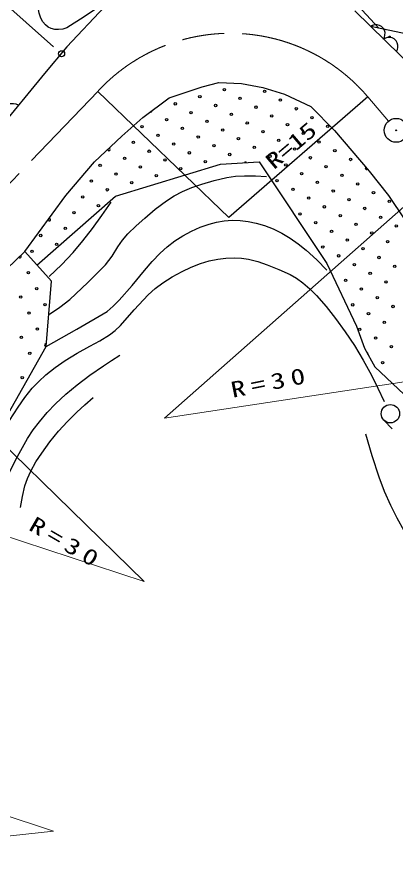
# Model space of a CAD drawing. Units: millimetres, scale not verified. Extents: x 40000 to 680000, y 20000 to 380000.
# Drawn here: x 434970 to 466481, y 247280 to 318230 of the extents above; entities that cross this region are included whole.
import ezdxf
from ezdxf.enums import TextEntityAlignment as Align

# ---------------------------------------------------------------- set-up
doc = ezdxf.new("R2010")
doc.units = ezdxf.units.MM
doc.header["$LTSCALE"] = 1000
doc.linetypes.add('CHAIN', pattern=[18.5, 12, -1.5, 3.5, -1.5])
for name, color, linetype, lineweight in [('M-BGD', 7, 'Continuous', 25), ('M-BGD-HTXT', 7, 'Continuous', 13), ('M-BMK', 2, 'CHAIN', 13)]:
    doc.layers.add(name, color=color, linetype=linetype, lineweight=lineweight)
doc.layers.add('M-BMK-SRVR', color=7, linetype='Continuous')
doc.styles.add('ＭＳ ゴシック', font='')
doc.styles.get('ＭＳ ゴシック').set_extended_font_data('MS Gothic')

# ---------------------------------------------------------------- blocks, each defined once
blk = doc.blocks.new('BUHIN206')
at = {"color": 3, "linetype": 'Continuous', "lineweight": 25}
for radius in [995, 30]:
    blk.add_circle((0, 0), radius, dxfattribs=at)
blk = doc.blocks.new('BUHIN216')
at = {"color": 7, "linetype": 'Continuous', "lineweight": 25}
blk.add_lwpolyline([(903, 135), (804, 332), (670, 492), (464, 665), (249, 743), (27, 779), (-253, 738), (-455, 638), (-638, 500), (-784, 275), (-862, 84), (-903, -135)], dxfattribs=at)
blk = doc.blocks.new('BUHIN217')
at = {"color": 7, "linetype": 'Continuous', "lineweight": 25}
blk.add_lwpolyline([(49, -746), (217, -679), (357, -580), (511, -423), (590, -253), (634, -74), (619, 157), (551, 329), (451, 487), (277, 621), (126, 698), (-49, 746)], dxfattribs=at)
blk = doc.blocks.new('BUHIN200')
at = {"color": 7, "linetype": 'Continuous', "lineweight": 25}
blk.add_circle((0, 0), 249, dxfattribs=at)
blk = doc.blocks.new('BUHIN25')
at = {"color": 7, "linetype": 'Continuous', "lineweight": 25}
blk.add_line((-764, -31), (-723, -1026), dxfattribs=at)
blk.add_circle((0, 0), 765, dxfattribs=at)

msp = doc.modelspace()

# ---------------------------------------------------------------- linework, layer by layer
at = {"layer": 'M-BGD'}
for p, q in [((442238, 319086), (439109, 315740)), ((478157, 304011), (463054, 318738)), ((467428, 316812), (464381, 317444)), ((439109, 315740), (437254, 313521)), ((437254, 313521), (429272, 303860)), ((447620, 311505), (450364, 312419)), ((450364, 312419), (451757, 312777)), ((451757, 312777), (453625, 312698)), ((453625, 312698), (455415, 312380)), ((455415, 312380), (457205, 311823)), ((452596, 301555), (441686, 312049)), ((445433, 309874), (447620, 311505)), ((464133, 311603), (452596, 301555)), ((457205, 311823), (459393, 310789)), ((459393, 310789), (461381, 308800)), ((443683, 308323), (445433, 309874)), ((461381, 308800), (464245, 305419)), ((441415, 306175), (443683, 308323)), ((439029, 303391), (441415, 306175)), ((443164, 303343), (451901, 305978)), ((451901, 305978), (455102, 306178)), ((455102, 306178), (460731, 297736)), ((464245, 305419), (465876, 303391)), ((435608, 298726), (439029, 303391)), ((436622, 297602), (443164, 303343)), ((465876, 303391), (467228, 301362)), ((430955, 294232), (435608, 298726)), ((437842, 296250), (435608, 298726)), ((460731, 297736), (463198, 292506)), ((437393, 290819), (437842, 296250)), ((463198, 292506), (463865, 290672)), ((433856, 284590), (437393, 290819)), ((463865, 290672), (464732, 289138)), ((464732, 289138), (467167, 286837))]:
    msp.add_line(p, q, dxfattribs=at)
for points in [[(465045, 317306), (463686, 318799), (462277, 320256), (460147, 322207), (458053, 324207), (456361, 326099), (454620, 327957), (452679, 329943), (450777, 331976), (449770, 333033), (448723, 334045), (448030, 334646), (447291, 335206), (446530, 335701), (445736, 336146), (445229, 336379), (444693, 336558), (443990, 336693), (443271, 336770), (443211, 336775), (443151, 336780)], [(441988, 319232), (440559, 318261), (439101, 317345), (438770, 317236), (438420, 317186), (438103, 317201), (437797, 317277), (437545, 317402), (437328, 317578), (437117, 317835), (436956, 318128), (436806, 318567), (436714, 319026), (436159, 322048), (435543, 325068), (435358, 325942), (435234, 326823), (435209, 327408), (435246, 327990), (435386, 328813), (435586, 329633), (435615, 329740), (435643, 329847)], [(437677, 293508), (438531, 294100), (439346, 294739), (440854, 296150), (442328, 297612), (442867, 298338), (443365, 299110), (443752, 299666), (444191, 300192), (444866, 300872), (445588, 301513), (446468, 302250), (447389, 302942), (448034, 303358), (448717, 303727), (449505, 304059), (450327, 304340), (451368, 304637), (452430, 304877), (453148, 304981), (453883, 305027), (454792, 305015), (455704, 304965)], [(437646, 296652), (438656, 297620), (439623, 298630), (440450, 299606), (441237, 300628), (442019, 301716), (442783, 302817)], [(437393, 290819), (439943, 292253), (442453, 293735), (442974, 294181), (443463, 294679), (444541, 295892), (445574, 297144), (446206, 297892), (446881, 298598), (447466, 299126), (448090, 299607), (448762, 300036), (449476, 300420), (450191, 300741), (450937, 301010), (451566, 301178), (452207, 301287), (452854, 301331), (453514, 301314), (454181, 301234), (454848, 301091), (455558, 300876), (456259, 300600), (456979, 300250), (457678, 299842), (458361, 299374), (459015, 298851), (459895, 298040), (460747, 297182)], [(433994, 284109), (435073, 285778), (435629, 286584), (436232, 287353), (436772, 287926), (437363, 288464), (438143, 289076), (438966, 289646), (439972, 290278), (441019, 290864), (441859, 291299), (442662, 291782), (443130, 292148), (443569, 292569), (444704, 293874), (445873, 295128), (446457, 295638), (447088, 296110), (447873, 296614), (448690, 297068), (449452, 297427), (450236, 297730), (450937, 297941), (451663, 298097), (452340, 298184), (453020, 298210), (453627, 298174), (454226, 298078), (455000, 297882), (455763, 297627), (456739, 297240), (457684, 296801), (458218, 296496), (458728, 296134), (459317, 295628), (459868, 295075), (460682, 294144), (461455, 293167), (462267, 292052), (463033, 290898), (463758, 289692), (464437, 288447), (464982, 287358), (465508, 286260)], [(432260, 271703), (432284, 273035), (432368, 274360), (432481, 275198), (432655, 276038), (432917, 276971), (433236, 277888), (433710, 279032), (434242, 280159), (435016, 281670), (435848, 283162), (436311, 283883), (436825, 284571), (437468, 285323), (438165, 286045), (439040, 286856), (439960, 287626), (441033, 288440), (442150, 289211), (442834, 289660), (443531, 290110)], [(435261, 277438), (435409, 278339), (435618, 279230), (435834, 279848), (436106, 280446), (436539, 281216), (437025, 281958), (437703, 282891), (438425, 283782), (439164, 284589), (439947, 285356), (440617, 285970), (441297, 286575)], [(463942, 283568), (464471, 281764), (465057, 279980), (465511, 278794), (466021, 277631), (466553, 276567), (467139, 275531), (467780, 274518), (468477, 273531), (469197, 272612), (469969, 271724), (471008, 270647), (472092, 269611), (472710, 269041), (473332, 268475)]]:
    msp.add_lwpolyline(points, dxfattribs=at)
for centre, radius in [((465964, 316599), 49.8), ((452210, 312185), 99.5), ((450172, 311598), 99.5), ((453523, 311460), 99.5), ((455561, 312047), 99.5), ((448133, 311010), 99.5), ((451484, 310872), 99.5), ((454836, 310734), 99.5), ((456874, 311322), 99.5), ((449446, 310285), 99.5), ((452797, 310147), 99.5), ((456149, 310009), 99.5), ((458187, 310596), 99.5), ((447408, 309697), 99.5), ((450759, 309560), 99.5), ((454110, 309422), 99.5), ((457462, 309284), 99.5), ((459500, 309871), 99.5), ((445369, 309110), 99.5), ((448721, 308972), 99.5), ((452072, 308834), 99.5), ((455423, 308696), 99.5), ((458774, 308558), 99.5), ((460813, 309146), 99.5), ((446682, 308385), 99.5), ((450034, 308247), 99.5), ((453385, 308109), 99.5), ((456736, 307971), 99.5), ((460087, 307833), 99.5), ((444644, 307797), 99.5), ((447995, 307659), 99.5), ((451346, 307521), 99.5), ((454698, 307383), 99.5), ((458049, 307245), 99.5), ((443919, 306484), 99.5), ((445957, 307072), 99.5), ((449308, 306934), 99.5), ((452659, 306796), 99.5), ((456011, 306658), 99.5), ((459362, 306520), 99.5), ((461400, 307107), 99.5), ((441880, 305897), 99.5), ((445231, 305759), 99.5), ((447270, 306346), 99.5), ((450621, 306208), 99.5), ((457324, 305932), 99.5), ((460675, 305794), 99.5), ((462713, 306382), 99.5), ((443193, 305171), 99.5), ((446544, 305033), 99.5), ((448583, 305621), 99.5), ((458636, 305207), 99.5), ((461988, 305069), 99.5), ((441155, 304584), 99.5), ((444506, 304446), 99.5), ((456598, 304619), 99.5), ((459949, 304481), 99.5), ((463301, 304343), 99.5), ((442468, 303858), 99.5), ((457911, 303894), 99.5), ((461262, 303756), 99.5), ((464614, 303618), 99.5), ((440429, 303271), 99.5), ((459224, 303169), 99.5), ((462575, 303031), 99.5), ((465926, 302893), 99.5), ((441742, 302545), 99.5), ((460537, 302443), 99.5), ((463888, 302305), 99.5), ((439704, 301958), 99.5), ((458499, 301856), 99.5), ((461850, 301718), 99.5), ((465201, 301580), 99.5), ((459811, 301130), 99.5), ((463163, 300992), 99.5), ((466514, 300854), 99.5), ((436940, 300058), 99.5), ((438978, 300645), 99.5), ((461124, 300405), 99.5), ((464476, 300267), 99.5), ((438253, 299332), 99.5), ((462437, 299679), 99.5), ((465788, 299541), 99.5), ((436215, 298745), 99.5), ((460399, 299092), 99.5), ((463750, 298954), 99.5), ((461712, 298366), 99.5), ((465063, 298228), 99.5), ((463025, 297641), 99.5), ((466376, 297503), 99.5), ((435910, 296960), 99.5), ((464338, 296915), 99.5), ((462299, 296328), 99.5), ((465651, 296190), 99.5), ((436604, 295631), 99.5), ((463612, 295603), 99.5), ((435275, 294936), 99.5), ((464925, 294877), 99.5), ((437299, 294302), 99.5), ((462887, 294290), 99.5), ((466238, 294152), 99.5), ((435970, 293607), 99.5), ((464200, 293564), 99.5), ((436665, 292278), 99.5), ((463474, 292251), 99.5), ((465513, 292839), 99.5), ((435336, 291583), 99.5), ((464787, 291526), 99.5), ((466100, 290800), 99.5), ((436030, 290253), 99.5), ((465375, 289488), 99.5), ((435396, 288229), 99.5)]:
    msp.add_circle(centre, radius, dxfattribs=at)
for centre, start, end in [((446095, 310423), 243.22572, 10.17809), ((442606, 307210), 180.89805, 86.0062), ((453972, 306070), 25.39054, 161.76302), ((464026, 305656), 122.2923, 318.2401), ((438391, 302683), 309.2955, 338.19736), ((437665, 301371), 160.94998, 126.54288), ((435215, 298290), 200.02353, 67.9862), ((460986, 297053), 332.5579, 77.96037), ((437360, 290948), 58.84395, 291.71433), ((464062, 290213), 333.1436, 85.81138)]:
    msp.add_arc(centre, 99.5, start, end, dxfattribs=at)
at = {"layer": 'M-BGD-HTXT'}
for p, q in [((438010, 315742), (414927, 336212)), ((469841, 304855), (447229, 284862)), ((447229, 284862), (506110, 293811)), ((423387, 292934), (445531, 271276)), ((445531, 271276), (416382, 280840)), ((409504, 259859), (438012, 250514)), ((408187, 247280), (438012, 250514))]:
    msp.add_line(p, q, dxfattribs=at)
at = {"layer": 'M-BMK'}
for p, q in [((423387, 292934), (441686, 312049)), ((464133, 311603), (465852, 309571))]:
    msp.add_line(p, q, dxfattribs=at)
msp.add_arc((452712, 301879), 15000, 40.41156, 137.31, dxfattribs=at)

# ---------------------------------------------------------------- block references
at = {"layer": 'M-BGD', "rotation": 41.95014}
for name, p in [('BUHIN217', (464916, 316922)), ('BUHIN217', (465986, 315878)), ('BUHIN200', (438674, 315179)), ('BUHIN216', (434506, 310195)), ('BUHIN25', (466021, 285234))]:
    msp.add_blockref(name, p, dxfattribs=at)
at = {"layer": 'M-BMK-SRVR', "rotation": 41.95014}
msp.add_blockref('BUHIN206', (466498, 308807), dxfattribs=at)

# ---------------------------------------------------------------- texts
at = {"layer": 'M-BGD-HTXT', "style": 'ＭＳ ゴシック', "width": 1.35}
msp.add_text('R=15', height=1320, rotation=40.3, dxfattribs=at).set_placement((456584, 305179), align=Align.BOTTOM_LEFT)
at = {"layer": 'M-BGD-HTXT', "char_height": 1320, "attachment_point": 7, "style": 'ＭＳ ゴシック'}
for insert, rotation in [((452898, 286532), 11.3), ((435830, 275598), 329.7)]:
    msp.add_mtext('\\T1.39;\\W1.35;R=30', dxfattribs=dict(at, insert=insert, rotation=rotation))

doc.saveas('drawing.dxf')
